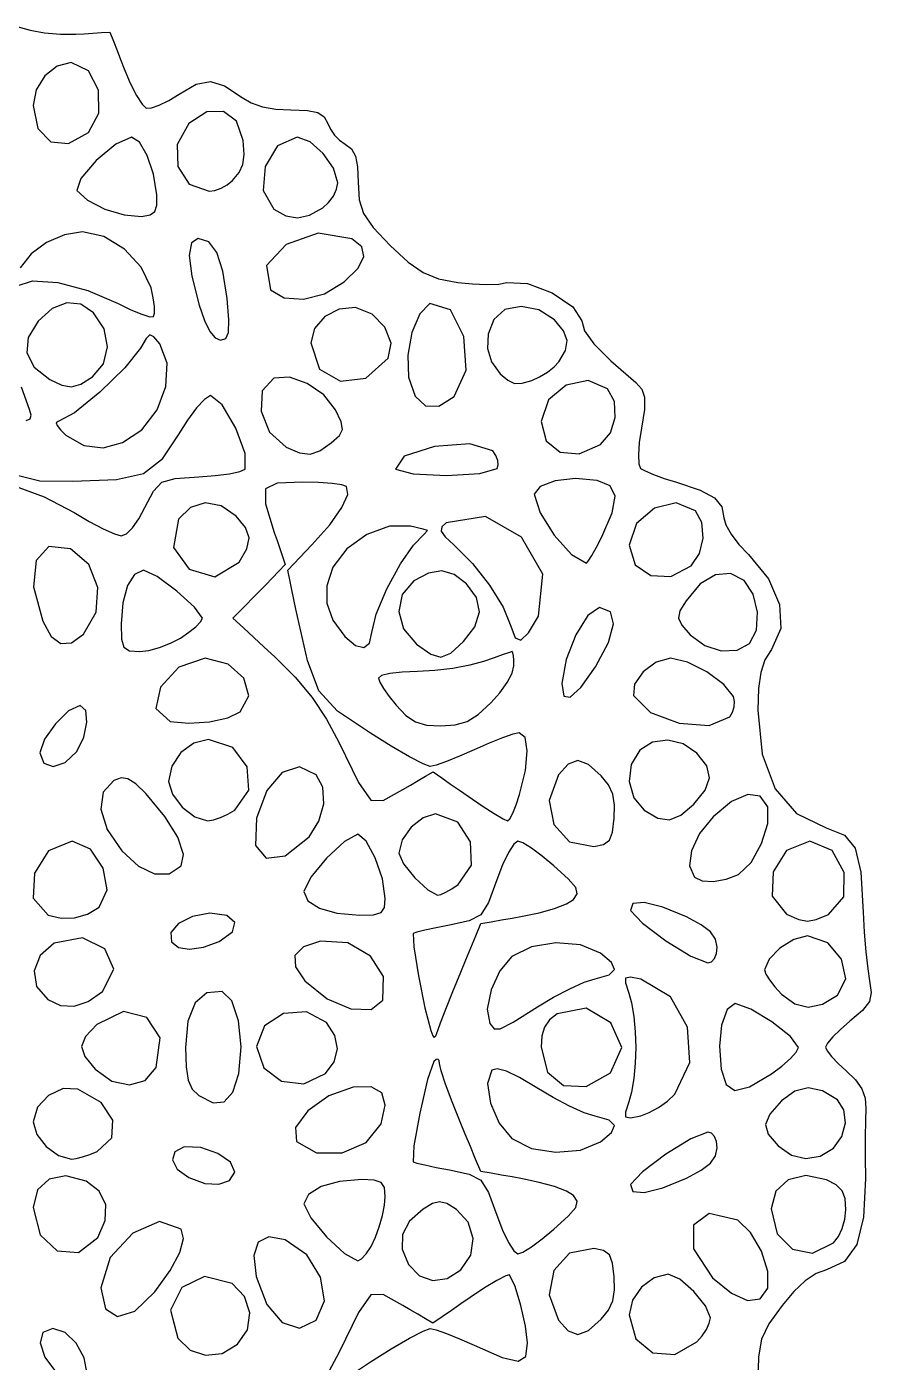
# Model space of a CAD drawing. Extents: x 0 to 244, y 0 to 246.
# Drawn here: x 144.6 to 244.3, y 86.3 to 244.1 of the extents above; entities that cross this region are included whole.
import ezdxf

# ---------------------------------------------------------------- set-up
doc = ezdxf.new("R2010")
doc.units = 0
doc.layers.add('Layer_1', color=7, linetype='CONTINUOUS')

msp = doc.modelspace()

# ---------------------------------------------------------------- linework, layer by layer
at = {"layer": 'Layer_1', "color": 7}
for points in [[(143.600258, 244.131752), (144.981098, 243.705448), (146.706066, 243.397672), (148.57125, 243.235136), (150.372746, 243.244576), (151.386346, 243.306736), (152.399954, 243.368896), (153.413554, 243.430976), (154.427154, 243.493136), (154.845018, 242.408456), (155.262874, 241.323768), (155.680738, 240.239088), (156.098594, 239.154408), (156.822266, 237.444872), (157.557074, 235.997512), (158.217122, 234.965048), (158.716514, 234.500192), (159.315402, 234.534912), (160.246362, 234.862696), (161.382122, 235.428504), (162.59541, 236.177312), (164.609226, 237.336872), (166.279738, 237.667008), (167.970634, 237.147208), (170.04557, 235.756944), (171.115458, 235.127472), (172.448874, 234.668808), (174.017162, 234.388256), (175.791658, 234.29312), (177.735498, 234.22696), (178.985218, 233.983256), (179.72473, 233.49428), (180.137954, 232.692296), (180.45721, 232.005432), (180.950874, 231.318672), (181.551554, 230.711688), (182.191858, 230.264144), (182.933066, 229.688672), (183.408922, 228.82884), (183.662706, 227.558304), (183.737666, 225.750712), (183.848322, 223.658568), (184.349418, 222.04804), (185.494634, 220.420112), (187.537666, 218.275744), (189.646826, 216.303968), (191.401706, 215.070848), (193.212938, 214.351584), (195.491154, 213.92136), (197.235514, 213.743544), (198.91461, 213.677464), (200.337426, 213.724344), (201.31293, 213.885304), (203.722762, 213.790768), (206.641714, 212.674408), (209.102458, 211.032224), (210.137666, 209.360248), (210.481034, 208.17524), (211.586002, 206.6506), (213.56485, 204.658272), (216.529866, 202.070184), (217.24473, 201.303536), (217.568554, 200.349688), (217.538074, 198.908752), (217.189994, 196.68084), (216.945498, 195.00728), (216.843714, 193.553232), (216.888194, 192.474656), (217.082434, 191.927528), (217.62093, 191.626104), (218.602722, 191.216544), (219.888186, 190.752632), (221.337706, 190.288152), (224.11645, 189.344136), (225.829922, 188.439264), (226.69729, 187.409208), (226.937706, 186.089656), (227.165946, 185.2502), (227.787402, 184.152936), (228.707154, 182.94012), (229.83029, 181.754016), (232.217266, 178.8638), (233.508018, 175.860304), (233.64077, 172.99812), (232.553738, 170.531832), (231.778138, 169.297672), (231.280754, 167.82412), (231.01585, 165.90784), (230.93769, 163.345536), (231.455186, 158.14284), (232.990922, 154.067552), (235.519738, 151.162856), (239.01649, 149.471936), (241.171746, 148.606896), (242.44417, 147.056504), (243.097874, 144.219128), (243.396946, 139.493152), (243.517818, 137.121144), (243.698994, 134.802424), (243.915954, 132.802904), (244.144178, 131.388536), (244.341778, 129.989872), (244.114266, 128.919184), (243.319298, 127.883168), (241.814514, 126.588536), (240.697514, 125.638752), (239.782786, 124.749536), (239.164722, 124.020536), (238.937714, 123.551416), (239.129514, 123.101), (239.651754, 122.422944), (240.424674, 121.609128), (241.368514, 120.751416), (242.496682, 119.664592), (243.230618, 118.616488), (243.615114, 117.521288), (243.694954, 116.293152), (243.658714, 114.897584), (243.637274, 112.87192), (243.632474, 110.487736), (243.645434, 108.016608), (243.42885, 103.436552), (242.634242, 100.22044), (241.192394, 98.20636), (239.034066, 97.23236), (237.818394, 96.789624), (236.538154, 95.936312), (235.19717, 94.675528), (233.799298, 93.010368), (232.24869, 90.8332), (231.388138, 89.021432), (231.018594, 86.946064), (230.940994, 83.978112)], [(151.874682, 231.61736), (153.116834, 233.912192), (153.051314, 236.645768), (151.893434, 238.934144), (149.858554, 239.893368), (148.192002, 239.4588), (146.744642, 238.310736), (145.724018, 236.682656), (145.33769, 234.808008), (145.922162, 232.087992), (147.441026, 230.535064), (149.542482, 230.320952), (151.874698, 231.61736), (151.874682, 231.61736)], [(168.88053, 225.950512), (169.678018, 226.88664), (170.117466, 227.846472), (170.25625, 229.044032), (170.151738, 230.693368), (169.369106, 232.96912), (167.828218, 234.126832), (165.845578, 234.067792), (163.737674, 232.693352), (162.370282, 230.227728), (162.452394, 227.6128), (163.777154, 225.538144), (166.137674, 224.693352), (166.813746, 224.792552), (167.556242, 225.06264), (168.27517, 225.462368), (168.88053, 225.950496), (168.88053, 225.950512)], [(159.96353, 224.265288), (159.561986, 226.697144), (158.821786, 228.89264), (157.90505, 230.48148), (156.973906, 231.093384), (155.110122, 230.257528), (152.809226, 228.336664), (150.971306, 226.210832), (150.496442, 224.760096), (151.759586, 223.617104), (153.803162, 222.587736), (156.10369, 221.881184), (158.137674, 221.70664), (159.155546, 221.891472), (159.738522, 222.294568), (159.977538, 223.04336), (159.963538, 224.265288), (159.96353, 224.265288)], [(179.559666, 222.738744), (180.250034, 223.35668), (180.815386, 224.11856), (181.197378, 224.927648), (181.337674, 225.687184), (180.84433, 227.404448), (179.620794, 229.16588), (178.051834, 230.539512), (176.52221, 231.093384), (174.198738, 230.054344), (172.753346, 227.611144), (172.509482, 224.774664), (173.790578, 222.555776), (175.190866, 221.781296), (176.574298, 221.5522), (178.008146, 221.87064), (179.559666, 222.738744)], [(143.33041, 213.48736), (145.26837, 214.09396), (148.254226, 213.895128), (151.796042, 212.975176), (155.401866, 211.418416), (156.888314, 210.680984), (158.171354, 210.142856), (159.113938, 209.85492), (159.578986, 209.86804), (159.690626, 210.272144), (159.670946, 211.048768), (159.52985, 212.0862), (159.277234, 213.27272), (158.117442, 215.707288), (156.130122, 217.827576), (153.691954, 219.325608), (151.179634, 219.893392), (149.040106, 219.553688), (146.928346, 218.633904), (145.10269, 217.283016), (143.821482, 215.650008)], [(182.07629, 213.96448), (183.72461, 215.602824), (184.42093, 216.96868), (184.173426, 218.107616), (182.990266, 219.065224), (179.033562, 219.72584), (175.238138, 218.398912), (172.913594, 215.902576), (173.369538, 213.054976), (174.99753, 212.079504), (177.269922, 211.93504), (179.768818, 212.577912), (182.07629, 213.96448)], [(168.251562, 212.01152), (167.763882, 215.257536), (167.064306, 217.454208), (166.105394, 218.700008), (164.839722, 219.093392), (164.03585, 218.589776), (163.789666, 217.09584), (164.100738, 214.636984), (164.968666, 211.238592), (165.587026, 209.427072), (166.212674, 208.131472), (166.844818, 207.353136), (167.482634, 207.093392), (168.125906, 207.272152), (168.441674, 207.979936), (168.470154, 209.473976), (168.251562, 212.01152)], [(152.359666, 202.738752), (153.65481, 204.288576), (154.11361, 206.306008), (153.729714, 208.438712), (152.496754, 210.334312), (150.976546, 211.335256), (149.322394, 211.494136), (147.61565, 210.823336), (145.937674, 209.335248), (144.762866, 207.410448), (144.612178, 205.583888), (145.474242, 203.911536), (147.337674, 202.449344), (148.736026, 201.773872), (149.871402, 201.58728), (150.99541, 201.90408), (152.359666, 202.738752)], [(187.293562, 204.968584), (187.630234, 206.719352), (186.904674, 208.604624), (185.410594, 210.168072), (183.44169, 210.95336), (181.487802, 210.76764), (179.789594, 209.877992), (178.59449, 208.48004), (178.149922, 206.7694), (179.189858, 203.679352), (181.65689, 202.231728), (184.656346, 202.602736), (187.293562, 204.968584)], [(195.074682, 200.417384), (196.493642, 203.559984), (196.201602, 207.52592), (194.626058, 210.684368), (192.194514, 211.404504), (191.006626, 210.2146), (190.084002, 207.991968), (189.588938, 205.299344), (189.683754, 202.699472), (190.459058, 200.476168), (191.685538, 199.325272), (193.258866, 199.290952), (195.074682, 200.417384)], [(207.447034, 204.52484), (208.24281, 205.852128), (208.431914, 207.037384), (208.001242, 208.208512), (206.937674, 209.493392), (205.09405, 210.668832), (202.984354, 211.0716), (201.058354, 210.698408), (199.765818, 209.545952), (199.103754, 207.787944), (199.013186, 206.096032), (199.488306, 204.51952), (200.52333, 203.107704), (201.408594, 202.342752), (202.21689, 201.98216), (203.112106, 201.99224), (204.25813, 202.339192), (205.17465, 202.764448), (206.081394, 203.31828), (206.873738, 203.928984), (207.447034, 204.52484), (207.447034, 204.524848), (207.447034, 204.524856), (207.447034, 204.524864), (207.447034, 204.52484)], [(158.17445, 196.493392), (160.006266, 198.834832), (161.036418, 201.616888), (161.167338, 204.374072), (160.301458, 206.640928), (159.623898, 207.477808), (159.15085, 207.70284), (158.687866, 207.273624), (158.040522, 206.147744), (156.179882, 203.805304), (153.218882, 200.940672), (150.230818, 198.509336), (148.289018, 197.466776), (148.06865, 197.332288), (148.171914, 196.9858), (148.56805, 196.479792), (149.226298, 195.866776), (151.339554, 194.657568), (153.603586, 194.363712), (155.91601, 194.97804), (158.17445, 196.493392)], [(180.548322, 194.941152), (181.520826, 195.805), (181.902674, 196.532968), (181.735578, 197.443336), (181.061258, 198.854416), (179.665882, 200.609216), (177.707778, 201.964512), (175.609602, 202.702232), (173.79397, 202.604296), (172.397586, 201.09884), (172.264306, 198.704512), (173.254602, 196.216272), (175.228938, 194.429064), (176.817858, 193.777304), (178.060922, 193.628728), (179.217842, 194.008344), (180.548322, 194.941152)], [(212.359666, 194.73876), (213.537618, 196.124216), (214.099938, 197.953864), (213.996618, 199.824616), (213.177674, 201.333392), (210.893418, 202.31804), (208.316114, 201.755544), (206.209586, 200.020576), (205.337674, 197.487784), (205.961858, 195.177504), (207.587322, 193.852512), (209.843466, 193.657904), (212.359666, 194.73876)], [(158.558378, 187.293368), (159.546426, 189.259808), (160.54285, 190.296328), (162.141858, 190.742344), (164.937674, 190.937296), (166.853794, 191.084064), (168.522626, 191.303368), (169.764906, 191.565552), (170.401346, 191.840968), (170.407746, 193.683664), (169.277306, 196.685672), (167.678402, 199.43756), (166.279578, 200.52992), (165.59873, 200.091376), (164.653714, 199.072328), (163.56949, 197.62468), (162.471034, 195.900344), (160.49441, 192.932408), (158.378506, 191.2944), (155.205202, 190.577552), (150.056418, 190.373112), (146.14553, 190.425032), (143.302386, 191.152336)], [(144.910794, 198.893392), (143.985338, 201.543752)], [(144.523442, 197.583216), (145.007178, 197.787112), (145.120842, 198.20768), (144.910794, 198.893392)], [(200.15933, 191.928432), (200.278114, 192.350984), (200.220034, 192.884224), (200.002082, 193.45984), (199.64125, 194.009568), (196.94077, 194.842016), (192.765994, 194.504352), (189.159146, 193.380216), (188.162482, 191.853248), (190.216274, 191.281424), (194.159042, 191.111232), (198.102738, 191.330848), (200.15933, 191.928448), (200.15933, 191.928448), (200.15933, 191.92844), (200.15933, 191.928432)], [(142.893626, 189.952312), (146.653906, 188.582096), (150.177866, 186.724856), (151.966946, 185.669784), (153.615434, 184.796224), (154.94021, 184.194992), (155.758186, 183.956912), (156.360714, 184.193728), (157.082426, 184.893328), (157.842018, 185.958832), (158.558186, 187.293336), (158.558378, 187.293368)], [(202.811042, 153.386184), (203.487082, 156.234808), (203.698634, 158.556632), (203.44805, 160.118064), (202.737682, 160.685552), (202.01173, 160.525448), (200.774346, 160.094944), (199.198778, 159.459736), (197.458242, 158.685552), (195.723978, 157.912032), (194.165474, 157.2786), (192.953354, 156.850624), (192.258242, 156.693472), (191.415922, 157.004192), (189.80297, 157.850136), (187.651242, 159.102096), (185.19257, 160.63088), (181.316402, 163.254976), (179.10645, 165.656528), (177.735586, 169.21136), (176.376722, 175.295312), (176.13673, 176.445792), (175.896738, 177.59628), (175.656746, 178.746768), (175.416754, 179.897248), (176.133226, 180.646768), (176.84969, 181.39628), (177.566162, 182.145792), (178.282634, 182.895312), (180.380794, 185.279112), (181.816194, 187.313032), (182.50821, 188.86132), (182.376202, 189.788184), (181.81181, 189.984336), (180.64857, 190.144968), (179.056178, 190.253504), (177.204338, 190.293344), (174.171946, 190.184296), (172.797714, 189.50892), (172.784594, 187.744832), (173.83545, 184.369688), (174.15989, 183.41752), (174.48433, 182.465352), (174.808762, 181.513176), (175.133202, 180.561008), (174.36053, 179.76972), (173.58785, 178.978424), (172.815178, 178.187136), (172.042498, 177.39584), (171.269818, 176.604552), (170.497146, 175.813256), (169.724466, 175.021968), (168.951786, 174.230672), (170.184666, 173.088504), (171.417546, 171.946344), (172.650418, 170.804176), (173.883298, 169.662008), (176.29149, 167.257768), (178.294226, 164.85432), (179.995706, 162.312552), (181.500114, 159.493344), (183.77701, 154.804784), (185.221274, 152.739456), (186.684106, 152.673216), (189.016746, 153.981952), (189.91153, 154.506328), (190.806306, 155.030704), (191.70109, 155.55508), (192.595866, 156.079456), (193.629042, 155.356192), (194.662218, 154.632928), (195.695394, 153.909656), (196.72857, 153.186392), (198.373586, 152.063072), (199.79757, 151.143176), (200.848122, 150.521616), (201.372858, 150.293336), (201.644618, 150.537376), (202.006362, 151.201848), (202.410914, 152.185272), (202.811074, 153.386152), (202.811042, 153.386184)], [(212.521418, 183.861496), (213.756362, 186.689176), (214.08285, 188.653184), (213.489786, 189.886464), (211.966098, 190.521968), (209.393746, 190.72952), (206.997082, 190.45912), (205.22781, 189.810432), (204.537674, 188.88312), (205.229234, 186.664736), (206.897154, 184.02724), (208.931266, 181.776328), (210.721418, 180.717696), (210.92029, 180.95824), (211.325962, 181.63116), (211.879354, 182.633296), (212.521418, 183.861496)], [(169.692314, 180.871376), (170.602042, 182.439128), (170.854282, 183.741488), (170.436874, 184.964296), (169.337674, 186.293368), (167.559498, 187.506856), (165.680282, 187.8462), (163.920162, 187.322536), (162.499258, 185.947016), (161.915746, 182.591568), (163.793234, 180.011016), (166.82201, 179.12956), (169.692314, 180.871376)], [(223.074682, 180.41736), (224.055914, 181.868056), (224.487178, 183.701224), (224.337938, 185.521456), (223.577674, 186.933368), (221.309482, 187.867752), (218.730394, 187.230496), (216.614946, 185.42468), (215.737674, 182.853368), (216.468058, 180.552392), (218.296786, 179.259064), (220.68021, 179.153888), (223.074682, 180.41736)], [(205.031074, 174.473992), (205.543338, 179.418464), (203.016362, 183.795248), (198.773386, 186.265936), (194.137674, 185.492136), (193.601274, 185.026144), (193.542074, 184.525808), (194.00497, 183.861704), (195.034834, 182.904392), (197.239578, 180.692664), (199.261938, 178.116768), (200.852218, 175.533312), (201.760714, 173.298896), (202.292098, 171.918208), (202.97037, 171.638048), (203.861402, 172.482088), (205.031058, 174.473992), (205.031074, 174.473992)], [(185.355242, 172.540584), (185.870186, 174.711128), (187.120034, 177.688416), (188.720818, 180.669816), (190.288586, 182.852712), (190.701482, 183.292552), (191.114386, 183.732384), (191.527282, 184.172224), (191.940186, 184.612056), (191.431826, 184.739648), (190.923458, 184.86724), (190.415098, 184.994832), (189.906738, 185.122424), (187.434378, 185.113464), (184.77621, 184.134224), (182.395826, 182.431496), (180.75685, 180.252048), (180.03749, 178.065456), (180.02773, 175.988008), (180.73193, 173.994504), (182.15437, 172.059728), (183.408242, 171.011824), (184.417634, 170.751376), (185.095602, 171.26532), (185.35521, 172.5406), (185.355242, 172.540584)], [(151.27933, 172.349312), (152.78729, 174.926784), (152.97973, 177.8662), (151.94649, 180.56504), (149.777426, 182.420816), (147.220074, 182.687824), (145.703234, 181.044624), (145.403346, 177.951232), (146.49685, 173.867672), (147.49553, 172.084952), (148.617146, 171.240312), (149.874234, 171.32976), (151.27933, 172.349312)], [(162.737674, 171.8846), (163.747202, 172.559584), (164.573922, 173.225528), (165.132514, 173.805704), (165.337674, 174.223368), (164.426114, 175.537416), (162.327338, 177.438912), (159.995202, 179.150136), (158.383546, 179.893368), (157.334018, 179.410256), (156.495178, 178.07612), (155.939058, 176.06376), (155.737674, 173.54596), (155.794554, 171.765584), (156.072738, 170.78924), (156.73337, 170.378856), (157.937642, 170.29636), (158.997018, 170.422592), (160.255138, 170.76412), (161.554514, 171.268832), (162.737642, 171.8846), (162.737674, 171.8846)], [(196.174034, 171.457008), (197.536202, 173.228584), (198.051226, 174.965368), (197.71857, 176.657056), (196.537674, 178.293368), (195.091122, 179.395368), (193.603282, 179.820024), (192.02713, 179.570008), (190.315682, 178.648008), (188.925242, 177.029528), (188.525938, 175.031576), (189.103978, 172.967704), (190.645562, 171.151432), (192.303922, 169.97436), (193.519178, 169.618624), (194.679746, 170.10568), (196.174034, 171.457008)], [(229.977674, 171.253368), (230.77197, 172.830344), (230.900114, 174.9368), (230.406226, 177.062272), (229.334426, 178.696312), (227.726506, 179.522464), (225.949578, 179.364744), (224.148586, 178.273744), (222.468482, 176.300048), (221.747258, 175.098016), (221.562282, 174.247264), (221.954698, 173.4138), (222.965626, 172.263616), (224.673578, 170.990792), (226.617066, 170.368536), (228.487842, 170.441256), (229.977674, 171.253368)], [(211.783914, 168.493368), (213.303314, 171.343912), (213.892194, 173.55496), (213.541314, 174.985216), (212.241442, 175.493368), (210.883162, 174.564072), (209.444914, 172.265248), (208.29017, 169.330488), (207.78237, 166.493368), (208.010506, 165.026232), (208.777234, 164.8824), (210.046922, 166.04404), (211.783914, 168.493368)], [(169.809058, 163.152608), (170.82289, 165.053816), (170.217194, 167.132288), (168.37205, 168.806112), (165.667554, 169.493368), (162.558522, 168.446104), (160.406026, 166.078176), (159.851826, 163.55036), (161.537674, 162.023432), (163.745394, 161.814256), (166.159738, 161.973664), (168.33089, 162.440248), (169.809058, 163.152608)], [(199.417674, 164.213368), (200.473802, 165.402056), (201.338674, 166.627864), (201.92305, 167.746432), (202.137674, 168.613368), (202.121914, 169.264728), (202.078954, 169.796328), (202.015354, 170.153432), (201.937674, 170.28132), (201.607514, 170.185768), (200.856426, 169.934248), (199.795954, 169.565048), (198.537674, 169.11644), (196.932202, 168.666048), (194.926426, 168.291928), (192.776266, 168.03308), (190.737674, 167.92848), (188.951578, 167.85656), (187.488922, 167.686712), (186.500642, 167.444304), (186.137674, 167.154736), (186.301098, 166.67372), (186.746066, 165.910048), (187.40461, 164.96872), (188.208786, 163.954736), (189.376266, 162.728424), (190.502938, 161.975848), (191.80253, 161.597368), (193.488786, 161.493352), (195.196882, 161.610496), (196.600786, 162.032408), (197.930914, 162.864792), (199.417674, 164.213352), (199.417674, 164.213368)], [(227.653522, 162.591968), (227.968626, 163.119944), (228.152578, 163.745384), (228.191618, 164.390072), (228.072066, 164.975784), (226.93753, 166.400032), (224.917626, 167.873128), (222.617738, 169.026952), (220.643218, 169.493368), (218.935378, 169.030632), (217.384954, 167.892248), (216.365514, 166.45292), (216.250642, 165.08736), (218.249146, 163.085712), (221.656474, 161.818616), (225.211594, 161.562048), (227.65349, 162.591968), (227.653522, 162.591968)], [(150.492314, 158.471376), (151.329482, 160.169464), (151.699298, 161.938728), (151.567874, 163.329816), (150.901314, 163.893368), (149.541986, 163.26348), (147.972818, 161.750032), (146.676986, 159.917336), (146.137674, 158.329728), (146.592674, 157.086592), (147.713906, 156.703752), (149.135674, 157.169312), (150.492314, 158.471376)], [(169.159666, 151.538728), (170.807602, 153.895984), (170.626066, 156.651016), (168.93617, 158.938568), (166.05905, 159.893368), (164.316586, 159.46868), (162.80525, 158.346024), (161.740474, 156.752536), (161.337674, 154.91536), (161.801962, 153.41948), (162.960946, 151.91664), (164.463786, 150.757656), (165.959666, 150.293368), (166.652098, 150.391632), (167.486242, 150.659192), (168.357098, 151.055176), (169.159666, 151.538728)], [(223.374034, 152.257008), (224.732698, 153.908208), (225.24089, 155.376696), (224.90657, 156.794432), (223.737674, 158.293368), (222.118714, 159.39944), (220.296658, 159.833336), (218.509402, 159.58296), (216.994818, 158.636224), (215.992074, 156.948008), (215.763714, 154.942328), (216.28113, 153.009232), (217.515682, 151.538728), (219.138354, 150.608384), (220.50153, 150.399096), (221.836362, 150.939184), (223.374034, 152.257008)], [(177.937674, 148.402632), (179.108802, 150.239408), (179.665074, 152.299472), (179.567642, 154.243792), (178.777674, 155.733368), (176.799946, 156.676728), (174.754442, 155.979968), (172.954122, 153.871376), (171.71193, 150.579232), (171.622026, 147.383128), (172.890642, 145.86376), (175.12633, 146.157976), (177.937674, 148.402632)], [(213.991402, 150.584616), (214.021962, 152.147504), (213.800978, 153.419272), (213.290354, 154.523712), (212.451954, 155.584616), (210.942698, 156.927408), (209.678642, 157.39464), (208.53401, 156.989536), (207.383034, 155.71536), (206.294682, 152.702016), (206.847362, 149.85264), (208.718658, 147.817008), (211.586138, 147.244904), (212.719066, 147.480312), (213.406674, 147.989176), (213.78533, 148.960832), (213.991402, 150.584616)], [(162.817082, 144.948064), (163.098834, 146.311392), (162.42985, 148.339736), (160.918954, 150.8086), (158.67497, 153.493464), (157.478546, 154.655264), (156.552946, 155.25968), (155.738346, 155.372568), (154.87497, 155.059808), (153.607162, 153.683624), (153.36281, 151.653016), (154.11093, 149.241152), (155.820546, 146.721208), (157.78401, 144.935376), (159.699786, 144.020456), (161.425066, 144.012456), (162.817082, 144.947904), (162.817082, 144.948064)], [(228.657994, 143.95776), (230.139962, 145.371504), (231.388658, 147.585984), (232.137282, 149.984936), (232.119042, 151.952088), (231.222042, 153.182352), (229.746178, 153.377744), (227.84141, 152.565632), (225.657682, 150.773368), (224.059522, 148.778376), (223.111314, 146.755448), (222.889626, 144.954816), (223.471018, 143.626704), (224.365554, 143.202344), (225.685274, 143.126104), (227.19461, 143.38292), (228.658002, 143.957776), (228.657994, 143.95776)], [(195.559666, 142.738728), (197.14121, 145.040248), (197.023818, 147.80148), (195.499194, 150.119992), (192.85905, 151.093368), (191.406658, 150.649), (190.007538, 149.523848), (188.953826, 148.029864), (188.537674, 146.479), (189.10481, 145.2128), (190.43217, 143.553128), (191.958698, 142.109976), (193.123306, 141.493368), (193.519234, 141.591632), (194.110562, 141.859192), (194.817354, 142.255176), (195.559666, 142.738728)], [(186.937674, 141.119064), (186.593914, 143.44152), (185.75105, 145.91864), (184.691706, 147.889544), (183.698498, 148.693368), (182.11417, 147.848064), (179.993242, 145.877088), (178.134738, 143.6278), (177.337674, 141.947592), (177.812346, 140.837912), (179.153458, 139.965552), (181.236682, 139.383336), (183.937674, 139.14408), (185.541338, 139.17808), (186.44649, 139.433376), (186.847226, 140.037776), (186.937674, 141.119088), (186.937674, 141.119064)], [(153.137674, 140.089232), (154.092082, 142.113992), (153.627986, 144.707176), (152.123138, 146.942424), (149.955306, 147.893368), (147.155922, 146.73752), (145.492722, 144.080472), (145.356402, 141.137968), (147.137674, 139.125752), (148.644362, 138.769936), (150.228162, 138.824976), (151.766714, 139.271288), (153.137674, 140.0892), (153.137674, 140.089232)], [(195.877554, 132.415312), (196.463666, 133.8458), (197.04977, 135.276288), (197.635882, 136.706776), (198.221994, 138.137264), (199.451346, 138.353808), (200.68069, 138.570352), (201.910042, 138.786904), (203.139394, 139.003448), (205.135466, 139.426504), (206.935202, 139.93808), (208.341194, 140.473696), (209.15601, 140.968848), (209.595234, 141.641624), (209.436106, 142.398016), (208.561034, 143.442792), (206.85245, 144.98072), (205.462394, 146.111648), (204.193034, 147.037776), (203.184634, 147.663544), (202.577482, 147.893368), (202.113858, 147.5304), (201.49625, 146.54212), (200.805266, 145.079464), (200.121482, 143.293368), (199.143826, 140.630896), (198.231506, 139.183032), (196.868218, 138.4564), (194.537674, 137.957656), (192.95981, 137.652704), (191.620578, 137.36624), (190.661514, 137.13044), (190.224154, 136.977464), (190.307794, 135.384976), (190.860218, 131.960608), (191.615074, 128.173648), (192.306018, 125.493368), (192.54069, 124.893368), (192.72173, 124.693368), (192.900538, 124.893368), (193.12853, 125.493368), (193.47061, 126.4108), (194.102946, 128.021688), (194.93533, 130.098904), (195.877554, 132.415312)], [(239.300034, 139.221784), (241.114418, 141.294488), (241.152498, 144.195592), (239.708522, 146.777688), (237.076642, 147.893368), (234.345354, 146.795024), (232.74153, 144.245824), (232.620522, 141.364488), (234.337642, 139.26976), (235.770706, 138.629312), (236.80493, 138.410448), (237.846106, 138.60924), (239.300002, 139.22176), (239.300002, 139.221768), (239.300002, 139.221776), (239.300002, 139.221776), (239.300034, 139.221784)], [(226.137674, 135.333952), (225.956586, 136.296184), (225.352986, 137.156952), (224.236386, 138.006216), (222.516274, 138.933952), (219.71833, 140.095624), (217.524994, 140.627984), (216.17825, 140.503192), (215.920074, 139.693368), (217.30625, 138.186792), (220.073666, 136.115304), (223.041282, 134.28284), (225.028082, 133.493368), (225.464962, 133.635256), (225.817106, 134.025128), (226.052138, 134.609264), (226.137674, 135.333952)], [(167.331226, 136.035976), (168.892922, 137.153272), (169.161738, 138.271984), (168.234594, 139.104824), (166.208402, 139.364488), (164.153338, 138.971368), (162.53425, 138.138584), (161.62269, 137.070168), (161.69021, 135.97012), (162.50501, 135.332392), (163.803554, 135.131808), (165.455682, 135.36684), (167.33121, 136.03596), (167.33121, 136.03596), (167.33121, 136.035968), (167.33121, 136.035968), (167.331226, 136.035976)], [(153.537674, 130.111984), (154.88393, 132.763072), (153.81297, 135.163528), (151.176906, 136.462888), (147.82789, 135.810664), (146.178746, 134.350288), (145.477698, 132.54248), (145.76165, 130.709216), (147.067466, 129.172504), (148.588938, 128.45812), (150.189178, 128.37868), (151.846114, 128.93104), (153.537674, 130.11196), (153.537674, 130.111984)], [(186.649058, 129.09516), (186.729458, 131.87804), (185.17845, 134.304368), (182.524114, 135.872536), (179.294546, 136.080928), (177.273874, 135.40468), (176.277162, 134.369168), (176.320602, 133.01492), (177.42029, 131.382432), (180.063626, 129.257808), (182.87369, 128.07152), (185.26425, 127.968872), (186.64909, 129.09516), (186.649058, 129.09516)], [(204.911714, 128.31128), (206.812338, 129.443464), (208.73089, 130.443048), (210.443738, 131.201744), (211.72725, 131.61128), (213.374338, 132.091496), (214.019762, 132.71444), (213.677034, 133.544984), (212.359666, 134.648008), (209.995266, 135.623024), (207.102218, 135.869872), (204.21681, 135.408464), (201.875306, 134.258704), (200.456074, 132.564144), (199.432634, 130.304456), (198.988106, 128.043536), (199.305594, 126.34528), (199.792754, 125.71296), (200.527922, 125.70304), (202.05345, 126.505744), (204.911714, 128.311264), (204.911714, 128.31128)], [(240.337674, 129.689232), (241.331946, 131.625864), (240.823882, 133.939952), (239.191706, 135.87972), (236.813682, 136.693368), (235.21497, 136.276216), (233.559602, 135.2446), (232.262274, 133.92828), (231.737674, 132.657008), (231.896538, 132.1734), (232.32909, 131.474912), (232.969258, 130.655048), (233.750994, 129.80732), (235.294218, 128.657392), (236.891498, 128.254672), (238.565194, 128.598752), (240.337674, 129.689232)], [(221.137674, 117.968096), (222.918106, 121.732944), (222.652306, 125.89576), (220.625546, 129.491128), (217.123114, 131.553632), (215.897178, 131.800392), (215.332282, 131.701624), (215.312762, 131.123368), (215.723082, 129.931672), (216.039362, 128.760824), (216.298362, 127.156656), (216.47337, 125.330416), (216.53761, 123.493368), (216.47337, 121.65632), (216.298362, 119.83008), (216.039362, 118.225912), (215.723082, 117.055064), (215.31277, 115.863368), (215.33221, 115.285112), (215.897106, 115.186344), (217.123042, 115.433104), (218.124946, 115.79416), (219.215826, 116.392464), (220.263954, 117.14484), (221.137602, 117.968096), (221.137674, 117.968096)], [(169.633898, 120.427648), (169.920834, 123.563896), (169.611418, 126.63072), (168.828138, 129.016856), (167.693474, 130.111064), (165.850746, 129.963992), (164.482562, 128.769528), (163.63089, 126.591408), (163.337674, 123.493368), (163.408554, 121.218944), (163.658778, 119.647464), (164.14457, 118.577032), (164.92217, 117.80576), (166.601298, 116.936152), (167.924546, 117.071152), (168.924522, 118.228936), (169.633866, 120.427648), (169.633898, 120.427648)], [(213.537674, 120.511984), (214.869778, 123.497584), (213.56741, 126.424088), (210.672002, 128.139808), (207.224954, 127.493072), (206.350354, 126.77264), (205.76601, 125.916128), (205.439322, 124.854896), (205.337674, 123.520288), (206.083482, 120.580208), (208.009826, 118.98468), (210.650098, 118.90484), (213.537674, 120.511952), (213.537674, 120.511984)], [(232.554826, 120.39968), (233.790666, 121.295424), (234.802714, 122.177296), (235.48653, 122.943784), (235.737674, 123.493368), (234.800482, 124.789536), (232.614922, 126.523296), (230.120026, 128.042088), (228.254826, 128.693368), (227.315706, 127.976728), (226.664258, 126.136904), (226.39881, 123.639024), (226.617682, 120.94824), (227.210322, 119.11432), (228.239938, 118.426136), (229.942714, 118.861864), (232.554826, 120.39968)], [(159.897922, 121.1256), (160.361178, 124.628416), (158.792402, 127.04116), (156.01549, 127.768496), (152.854354, 126.215096), (151.520866, 124.786624), (151.053466, 123.629344), (151.442202, 122.4474), (152.677122, 120.944928), (154.65493, 119.51224), (156.739082, 119.070328), (158.59745, 119.61088), (159.897922, 121.1256)], [(179.874682, 120.41736), (180.90821, 121.781616), (181.27781, 123.321568), (180.980594, 124.912672), (180.013682, 126.430376), (177.626522, 127.728328), (174.90321, 127.50928), (172.666122, 126.05128), (171.737674, 123.632368), (172.585682, 121.095488), (174.677122, 119.5352), (177.33309, 119.219744), (179.874682, 120.41736)], [(206.85245, 102.006016), (208.561034, 103.543944), (209.436106, 104.58872), (209.595242, 105.345112), (209.15601, 106.017888), (208.341186, 106.51304), (206.935202, 107.048656), (205.135458, 107.560232), (203.139394, 107.983288), (201.910042, 108.199832), (200.68069, 108.416384), (199.451346, 108.632928), (198.221994, 108.849472), (197.61145, 110.316056), (197.000914, 111.78264), (196.39037, 113.249224), (195.779834, 114.715808), (194.831594, 117.073728), (194.055058, 119.15724), (193.530378, 120.74052), (193.337674, 121.597752), (193.290554, 121.962064), (193.156682, 122.129016), (192.947418, 122.094216), (192.674106, 121.853344), (191.921618, 119.7016), (191.00769, 115.748424), (190.319242, 111.881944), (190.243162, 109.990264), (190.673146, 109.844656), (191.626178, 109.614896), (192.96133, 109.332512), (194.537698, 109.029056), (196.868242, 108.530304), (198.23153, 107.803672), (199.14385, 106.355808), (200.121506, 103.693344), (200.80529, 101.907248), (201.496282, 100.444592), (202.113882, 99.456312), (202.577506, 99.093344), (203.184658, 99.323168), (204.193058, 99.948936), (205.462418, 100.875064), (206.852474, 102.005992), (206.85245, 102.006016)], [(212.359666, 112.338728), (213.677034, 113.441752), (214.019762, 114.272296), (213.374338, 114.895232), (211.72725, 115.375456), (210.436786, 115.78944), (208.70501, 116.560248), (206.758442, 117.577744), (204.82361, 118.731816), (202.813114, 119.93576), (201.25849, 120.684456), (200.16397, 120.976256), (199.533794, 120.809488), (199.019586, 119.229056), (199.362682, 116.926528), (200.376714, 114.545112), (201.875306, 112.728032), (204.21681, 111.578272), (207.102226, 111.116864), (209.995266, 111.363712), (212.359666, 112.338728)], [(152.900034, 111.221784), (154.655202, 112.82136), (154.76197, 114.903528), (153.369002, 116.986856), (150.624954, 118.58992), (148.886898, 118.6416), (147.170714, 117.826808), (145.859834, 116.426168), (145.337674, 114.720288), (145.771882, 113.223544), (146.87393, 111.79124), (148.342938, 110.716728), (149.878034, 110.293368), (150.421026, 110.366648), (151.171794, 110.566112), (152.031186, 110.86132), (152.900034, 111.221808), (152.900034, 111.221784)], [(186.459186, 114.457936), (186.937122, 116.674912), (186.546194, 118.142104), (185.287762, 118.857736), (183.163162, 118.820056), (180.26577, 117.791488), (177.80705, 116.016584), (176.350218, 114.0356), (176.458514, 112.388792), (178.823522, 111.038744), (181.861482, 111.054184), (184.698122, 112.254224), (186.459186, 114.457976), (186.459186, 114.457936)], [(239.874682, 111.61736), (240.862962, 112.982856), (241.28625, 114.58956), (241.119506, 116.130192), (240.337674, 117.297504), (238.565194, 118.387984), (236.891498, 118.732064), (235.294218, 118.329344), (233.750994, 117.179416), (232.368266, 115.620008), (231.85293, 114.404144), (232.183298, 113.2544), (233.337674, 111.893368), (234.903186, 110.77916), (236.598042, 110.358232), (238.296962, 110.635872), (239.874682, 111.61736)], [(222.516274, 108.052784), (224.236386, 108.98052), (225.352986, 109.829784), (225.956586, 110.690552), (226.137674, 111.652784), (226.052138, 112.377472), (225.817106, 112.961608), (225.464962, 113.35148), (225.028082, 113.493368), (223.041282, 112.703896), (220.073666, 110.871432), (217.30625, 108.799944), (215.920074, 107.293368), (216.17825, 106.483544), (217.524994, 106.358752), (219.71833, 106.891112), (222.516274, 108.052784)], [(169.166514, 108.780976), (168.67853, 109.926224), (167.158898, 110.984064), (165.151682, 111.683432), (163.200954, 111.753272), (162.069138, 111.182704), (161.803994, 110.231976), (162.371506, 109.131752), (163.737674, 108.112696), (165.615578, 107.431472), (167.288266, 107.333256), (168.542866, 107.791824), (169.166514, 108.780992), (169.166514, 108.780976)], [(152.98093, 101.047112), (153.868698, 103.045128), (153.916138, 104.917424), (153.153594, 106.51632), (151.611538, 107.694144), (149.226154, 108.33476), (147.22565, 107.949248), (145.849634, 106.656688), (145.337714, 104.57616), (146.174378, 101.346408), (148.205762, 99.460664), (150.713938, 99.250408), (152.98097, 101.047112), (152.98093, 101.047112)], [(185.778498, 101.067688), (186.228586, 102.304744), (186.597162, 103.622088), (186.84621, 104.86224), (186.937674, 105.867688), (186.84681, 106.932784), (186.46637, 107.545936), (185.634602, 107.826384), (184.189754, 107.893344), (181.535082, 107.66684), (179.355682, 107.050984), (177.880298, 106.141256), (177.337674, 105.033144), (178.135154, 103.35576), (179.994362, 101.10832), (182.115434, 99.138344), (183.698498, 98.293344), (184.147498, 98.512256), (184.68933, 99.108296), (185.255746, 99.99044), (185.778498, 101.067648), (185.778498, 101.067648), (185.778498, 101.067656), (185.778498, 101.067656), (185.778498, 101.067688)], [(239.874682, 100.41736), (240.458058, 101.1398), (240.921538, 102.098312), (241.227346, 103.19208), (241.337674, 104.320304), (241.240266, 105.640304), (240.888858, 106.574968), (240.194682, 107.261968), (239.06897, 107.838984), (236.611418, 108.349832), (234.525954, 107.858792), (233.079178, 106.505088), (232.537674, 104.427952), (233.242218, 101.47716), (235.027866, 99.645856), (237.402674, 99.202952), (239.874682, 100.41736)], [(195.874682, 97.21736), (197.04045, 98.934272), (197.322226, 100.928736), (196.74597, 102.854912), (195.337674, 104.366936), (194.199194, 105.043096), (193.34717, 105.273256), (192.50557, 105.060192), (191.398346, 104.406696), (189.794618, 102.988344), (188.963546, 101.378456), (188.922746, 99.644576), (189.689794, 97.854208), (190.98821, 96.530248), (192.552546, 95.972416), (194.231738, 96.196272), (195.874706, 97.21736), (195.874682, 97.21736)], [(159.737674, 94.615616), (161.532554, 97.132432), (162.66761, 99.265264), (163.107546, 100.92904), (162.817082, 102.038672), (160.27409, 102.92012), (157.133522, 101.536872), (154.46489, 98.671176), (153.337674, 95.10528), (153.883802, 92.621584), (155.327354, 91.697168), (157.376058, 92.354392), (159.737674, 94.615616)], [(232.119034, 95.034648), (232.139194, 97.021272), (231.375994, 99.425752), (230.095602, 101.645816), (228.564162, 103.079208), (225.178354, 103.881904), (223.328122, 102.490256), (223.355402, 99.690504), (225.602178, 96.268872), (227.815074, 94.444944), (229.735578, 93.612944), (231.218594, 93.800352), (232.119034, 95.034648)], [(178.777674, 91.253368), (179.762802, 93.544488), (179.302882, 96.35976), (177.665538, 99.00268), (175.118394, 100.776736), (173.175306, 101.135768), (171.936282, 100.503912), (171.434242, 98.923), (171.702114, 96.43488), (172.950362, 93.125936), (174.752314, 91.008072), (176.79805, 90.308232), (178.777674, 91.253368)], [(212.451954, 91.40212), (213.290354, 92.463024), (213.800978, 93.567464), (214.021962, 94.839232), (213.991402, 96.40212), (213.78533, 98.025904), (213.406674, 98.99756), (212.719066, 99.506424), (211.586138, 99.741832), (208.718658, 99.169728), (206.84737, 97.134096), (206.294682, 94.28472), (207.383034, 91.271376), (208.53401, 89.9972), (209.678642, 89.592096), (210.942698, 90.059328), (212.451954, 91.40212)], [(169.474682, 88.4174), (170.650618, 90.145232), (170.92413, 92.143152), (170.32317, 94.075744), (168.875674, 95.607592), (165.590602, 96.446816), (162.900042, 95.131024), (161.584258, 92.440472), (162.42349, 89.155408), (163.879394, 87.738136), (165.70709, 87.125208), (167.655786, 87.34288), (169.474682, 88.4174)], [(181.316394, 83.731736), (185.192562, 86.355824), (187.651234, 87.884608), (189.802962, 89.136568), (191.415914, 89.982512), (192.258234, 90.293232), (192.953346, 90.13608), (194.165466, 89.708104), (195.72397, 89.074672), (197.458234, 88.301152), (200.754402, 86.873328), (202.655738, 86.432256), (203.528178, 86.993832), (203.737674, 88.57396), (203.514754, 90.55228), (202.966674, 93.012496), (202.274458, 95.266568), (201.619122, 96.626456), (201.16413, 96.517584), (200.133018, 95.974896), (198.67885, 95.086528), (196.954674, 93.9406), (195.858818, 93.185856), (194.76297, 92.431112), (193.667114, 91.676368), (192.571258, 90.921624), (191.679554, 91.4442), (190.787842, 91.966776), (189.89613, 92.489344), (189.004426, 93.01192), (186.67937, 94.316048), (185.220026, 94.247488), (183.776794, 92.181504), (181.500082, 87.493304), (179.995674, 84.674096)], [(223.737674, 88.693368), (224.358922, 89.412176), (224.867674, 90.186552), (225.211426, 90.923424), (225.337674, 91.529728), (224.76385, 92.97408), (223.392018, 94.67824), (221.746602, 96.099056), (220.352042, 96.693368), (218.695058, 96.26896), (217.212874, 95.162592), (216.146674, 93.624552), (215.737674, 91.905144), (216.53729, 89.059312), (218.53665, 87.415024), (221.136522, 87.212856), (223.737674, 88.693368)], [(151.737674, 84.91536), (151.370178, 86.810952), (150.420578, 88.542384), (149.118178, 89.804816), (147.692314, 90.293368), (146.482866, 89.813336), (146.163794, 88.576912), (146.711234, 86.889624), (148.101314, 85.057008), (149.70345, 83.669696), (150.838562, 83.183848), (151.514146, 83.599168), (151.737674, 84.91536)]]:
    msp.add_lwpolyline(points, dxfattribs=at)

doc.saveas('drawing.dxf')
